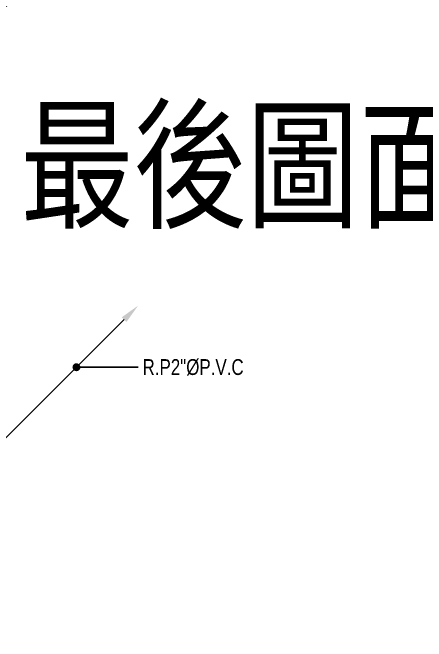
# Model space of a CAD drawing. Header units: millimetres. Extents: x 98197 to 106565, y 53890 to 60222.
# Drawn here: x 101073 to 101596, y 55423 to 56218 of the extents above; entities that cross this region are included whole.
import ezdxf

# ---------------------------------------------------------------- set-up
doc = ezdxf.new("R2010")
doc.units = ezdxf.units.MM
doc.header["$LTSCALE"] = 50
doc.header["$MEASUREMENT"] = 0
doc.layers.add('36雨排水', color=3, linetype='CONTINUOUS')
doc.layers.add('修改', color=1, linetype='CONTINUOUS')
doc.styles.add('CHINA', font='c2', dxfattribs={"bigfont": 'china'})

# ---------------------------------------------------------------- blocks, each defined once
blk = doc.blocks.new('1111111')
at = {"layer": '36雨排水', "linetype": 'Continuous'}
for p, q in [((4902.82, 3830.25), (4712.61, 3640.04)), ((4842.71, 3770.15), (4920.5, 3770.15)), ((4513.91, 3441.34), (4704.12, 3631.56))]:
    blk.add_line(p, q, dxfattribs=at)
at = {"layer": '36雨排水', "linetype": 'Continuous', "const_width": 5}
blk.add_lwpolyline([(4840.21, 3770.15, 1), (4845.21, 3770.15, 1)], format="xyb", close=True, dxfattribs=at)
at = {"layer": '36雨排水', "linetype": 'Continuous'}
blk.add_circle((4708.36, 3635.8), 6, dxfattribs=at)
for points in [[(4899.87, 3833.2), (4905.76, 3827.31), (4920.5, 3847.93)], [(4516.86, 3438.4), (4510.96, 3444.29), (4496.23, 3423.67)]]:
    blk.add_solid(points, dxfattribs=at)
at = {"layer": '36雨排水', "linetype": 'Continuous', "style": 'CHINA', "width": 0.8}
blk.add_text('R.P2"%%CP.V.C', height=20, dxfattribs=at).set_placement((4926.16, 3760.37))

msp = doc.modelspace()

# ---------------------------------------------------------------- block references
at = {"layer": '36雨排水', "linetype": 'Continuous'}
for p in [(96521.291, 52754.768), (96311.291, 51999.768)]:
    msp.add_blockref('1111111', p, dxfattribs=at)

# ---------------------------------------------------------------- texts
at = {"layer": '修改', "insert": (101083.415, 56095.175), "char_height": 150, "attachment_point": 1, "style": 'CHINA'}
msp.add_mtext_dynamic_manual_height_columns('最後圖面請依竣工圖為準', width=1759.68931, gutter_width=125, heights=[0], dxfattribs=at)

doc.saveas('drawing.dxf')
